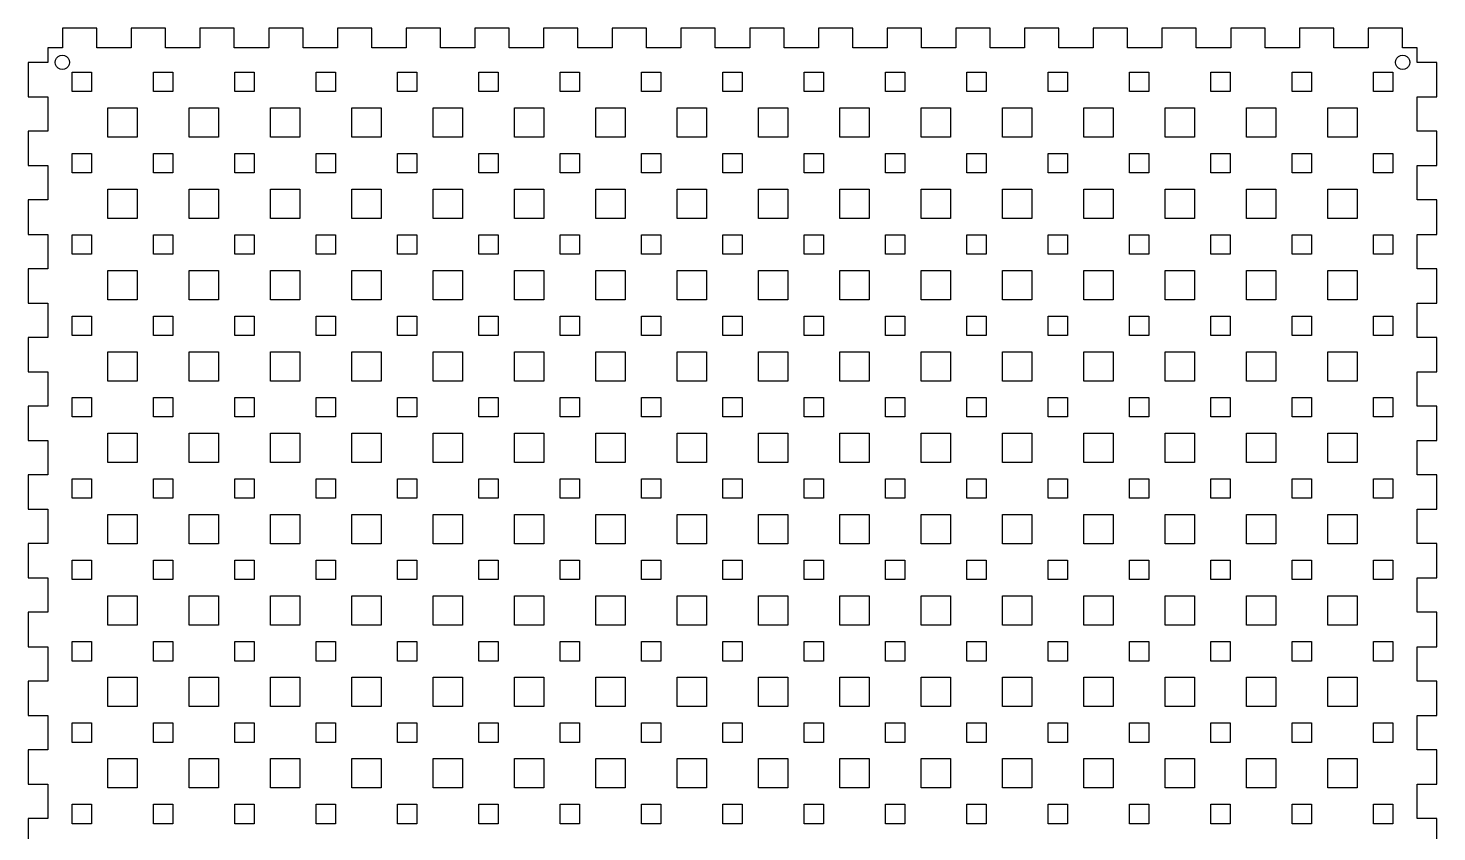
# Model space of a CAD drawing. Header units: metres. Extents: x -299 to 289, y -680 to 587.
# Drawn here: x 0 to 288.7, y 124 to 288.7 of the extents above; entities that cross this region are included whole.
import ezdxf

# ---------------------------------------------------------------- set-up
doc = ezdxf.new("R2010")
doc.units = ezdxf.units.M

msp = doc.modelspace()

# ---------------------------------------------------------------- linework, layer by layer
for p, q in [((14.0813, 288.667), (7.0407, 288.667)), ((7.0407, 288.667), (7.0407, 284.667)), ((14.0813, 284.667), (14.0813, 288.667)), ((28.1626, 288.667), (21.1219, 288.667)), ((21.1219, 288.667), (21.1219, 284.667)), ((28.1626, 284.667), (28.1626, 288.667)), ((42.2439, 288.667), (35.2032, 288.667)), ((35.2032, 288.667), (35.2032, 284.667)), ((42.2439, 284.667), (42.2439, 288.667)), ((56.3252, 288.667), (49.2845, 288.667)), ((49.2845, 288.667), (49.2845, 284.667)), ((56.3252, 284.667), (56.3252, 288.667)), ((70.4065, 288.667), (63.3658, 288.667)), ((63.3658, 288.667), (63.3658, 284.667)), ((70.4065, 284.667), (70.4065, 288.667)), ((84.4878, 288.667), (77.4471, 288.667)), ((77.4471, 288.667), (77.4471, 284.667)), ((84.4878, 284.667), (84.4878, 288.667)), ((98.5691, 288.667), (91.5284, 288.667)), ((91.5284, 288.667), (91.5284, 284.667)), ((98.5691, 284.667), (98.5691, 288.667)), ((112.65, 288.667), (105.61, 288.667)), ((105.61, 288.667), (105.61, 284.667)), ((112.65, 284.667), (112.65, 288.667)), ((126.732, 288.667), (119.691, 288.667)), ((119.691, 288.667), (119.691, 284.667)), ((126.732, 284.667), (126.732, 288.667)), ((140.813, 288.667), (133.772, 288.667)), ((133.772, 288.667), (133.772, 284.667)), ((140.813, 284.667), (140.813, 288.667)), ((154.894, 288.667), (147.854, 288.667)), ((147.854, 288.667), (147.854, 284.667)), ((154.894, 284.667), (154.894, 288.667)), ((168.976, 288.667), (161.935, 288.667)), ((161.935, 288.667), (161.935, 284.667)), ((168.976, 284.667), (168.976, 288.667)), ((183.057, 288.667), (176.016, 288.667)), ((176.016, 288.667), (176.016, 284.667)), ((183.057, 284.667), (183.057, 288.667)), ((197.138, 288.667), (190.098, 288.667)), ((190.098, 288.667), (190.098, 284.667)), ((197.138, 284.667), (197.138, 288.667)), ((211.219, 288.667), (204.179, 288.667)), ((204.179, 288.667), (204.179, 284.667)), ((211.219, 284.667), (211.219, 288.667)), ((225.301, 288.667), (218.26, 288.667)), ((218.26, 288.667), (218.26, 284.667)), ((225.301, 284.667), (225.301, 288.667)), ((239.382, 288.667), (232.341, 288.667)), ((232.341, 288.667), (232.341, 284.667)), ((239.382, 284.667), (239.382, 288.667)), ((253.463, 288.667), (246.423, 288.667)), ((246.423, 288.667), (246.423, 284.667)), ((253.463, 284.667), (253.463, 288.667)), ((267.545, 288.667), (260.504, 288.667)), ((260.504, 288.667), (260.504, 284.667)), ((267.545, 284.667), (267.545, 288.667)), ((281.626, 288.667), (274.585, 288.667)), ((274.585, 288.667), (274.585, 284.667)), ((281.626, 284.667), (281.626, 288.667)), ((7.0407, 284.667), (4, 284.667)), ((4, 284.667), (4, 281.626)), ((6.1183, 282.88), (6.5365, 283.093)), ((6.5365, 283.093), (7, 283.167)), ((7, 283.167), (7.4635, 283.093)), ((7.4635, 283.093), (7.8817, 282.88)), ((21.1219, 284.667), (14.0813, 284.667)), ((35.2032, 284.667), (28.1626, 284.667)), ((49.2845, 284.667), (42.2439, 284.667)), ((63.3658, 284.667), (56.3252, 284.667)), ((77.4471, 284.667), (70.4065, 284.667)), ((91.5284, 284.667), (84.4878, 284.667)), ((105.61, 284.667), (98.5691, 284.667)), ((119.691, 284.667), (112.65, 284.667)), ((133.772, 284.667), (126.732, 284.667)), ((147.854, 284.667), (140.813, 284.667)), ((161.935, 284.667), (154.894, 284.667)), ((176.016, 284.667), (168.976, 284.667)), ((190.098, 284.667), (183.057, 284.667)), ((204.179, 284.667), (197.138, 284.667)), ((218.26, 284.667), (211.219, 284.667)), ((232.341, 284.667), (225.301, 284.667)), ((246.423, 284.667), (239.382, 284.667)), ((260.504, 284.667), (253.463, 284.667)), ((274.585, 284.667), (267.545, 284.667)), ((280.785, 282.88), (281.203, 283.093)), ((281.203, 283.093), (281.667, 283.167)), ((284.667, 284.667), (281.626, 284.667)), ((281.667, 283.167), (282.13, 283.093)), ((282.13, 283.093), (282.548, 282.88)), ((284.667, 281.626), (284.667, 284.667)), ((4, 281.626), (0, 281.626)), ((0, 281.626), (0, 274.585)), ((5.5, 281.667), (5.5734, 282.13)), ((5.5734, 281.203), (5.5, 281.667)), ((5.5734, 282.13), (5.7865, 282.548)), ((5.7865, 280.785), (5.5734, 281.203)), ((5.7865, 282.548), (6.1183, 282.88)), ((6.1183, 280.453), (5.7865, 280.785)), ((6.5365, 280.24), (6.1183, 280.453)), ((7, 280.167), (6.5365, 280.24)), ((7.4635, 280.24), (7, 280.167)), ((7.8817, 280.453), (7.4635, 280.24)), ((7.8817, 282.88), (8.2135, 282.548)), ((8.2135, 280.785), (7.8817, 280.453)), ((8.2135, 282.548), (8.4266, 282.13)), ((8.4266, 281.203), (8.2135, 280.785)), ((8.4266, 282.13), (8.5, 281.667)), ((8.5, 281.667), (8.4266, 281.203)), ((280.167, 281.667), (280.24, 282.13)), ((280.24, 281.203), (280.167, 281.667)), ((280.24, 282.13), (280.453, 282.548)), ((280.453, 280.785), (280.24, 281.203)), ((280.453, 282.548), (280.785, 282.88)), ((280.785, 280.453), (280.453, 280.785)), ((281.203, 280.24), (280.785, 280.453)), ((281.667, 280.167), (281.203, 280.24)), ((282.13, 280.24), (281.667, 280.167)), ((282.548, 280.453), (282.13, 280.24)), ((282.548, 282.88), (282.88, 282.548)), ((282.88, 280.785), (282.548, 280.453)), ((282.88, 282.548), (283.093, 282.13)), ((283.093, 281.203), (282.88, 280.785)), ((283.093, 282.13), (283.167, 281.667)), ((283.167, 281.667), (283.093, 281.203)), ((288.667, 281.626), (284.667, 281.626)), ((288.667, 274.585), (288.667, 281.626)), ((9, 275.667), (9, 279.667)), ((9, 279.667), (13, 279.667)), ((13, 279.667), (13, 275.667)), ((25.6667, 275.667), (25.6667, 279.667)), ((25.6667, 279.667), (29.6667, 279.667)), ((29.6667, 279.667), (29.6667, 275.667)), ((42.3333, 275.667), (42.3333, 279.667)), ((42.3333, 279.667), (46.3333, 279.667)), ((46.3333, 279.667), (46.3333, 275.667)), ((59, 275.667), (59, 279.667)), ((59, 279.667), (63, 279.667)), ((63, 279.667), (63, 275.667)), ((75.6667, 275.667), (75.6667, 279.667)), ((75.6667, 279.667), (79.6667, 279.667)), ((79.6667, 279.667), (79.6667, 275.667)), ((92.3333, 275.667), (92.3333, 279.667)), ((92.3333, 279.667), (96.3333, 279.667)), ((96.3333, 279.667), (96.3333, 275.667)), ((109, 275.667), (109, 279.667)), ((109, 279.667), (113, 279.667)), ((113, 279.667), (113, 275.667)), ((125.667, 275.667), (125.667, 279.667)), ((125.667, 279.667), (129.667, 279.667)), ((129.667, 279.667), (129.667, 275.667)), ((142.333, 275.667), (142.333, 279.667)), ((142.333, 279.667), (146.333, 279.667)), ((146.333, 279.667), (146.333, 275.667)), ((159, 275.667), (159, 279.667)), ((159, 279.667), (163, 279.667)), ((163, 279.667), (163, 275.667)), ((175.667, 275.667), (175.667, 279.667)), ((175.667, 279.667), (179.667, 279.667)), ((179.667, 279.667), (179.667, 275.667)), ((192.333, 275.667), (192.333, 279.667)), ((192.333, 279.667), (196.333, 279.667)), ((196.333, 279.667), (196.333, 275.667)), ((209, 275.667), (209, 279.667)), ((209, 279.667), (213, 279.667)), ((213, 279.667), (213, 275.667)), ((225.667, 275.667), (225.667, 279.667)), ((225.667, 279.667), (229.667, 279.667)), ((229.667, 279.667), (229.667, 275.667)), ((242.333, 275.667), (242.333, 279.667)), ((242.333, 279.667), (246.333, 279.667)), ((246.333, 279.667), (246.333, 275.667)), ((259, 275.667), (259, 279.667)), ((259, 279.667), (263, 279.667)), ((263, 279.667), (263, 275.667)), ((275.667, 275.667), (275.667, 279.667)), ((275.667, 279.667), (279.667, 279.667)), ((279.667, 279.667), (279.667, 275.667)), ((0, 274.585), (4, 274.585)), ((4, 274.585), (4, 267.545)), ((13, 275.667), (9, 275.667)), ((29.6667, 275.667), (25.6667, 275.667)), ((46.3333, 275.667), (42.3333, 275.667)), ((63, 275.667), (59, 275.667)), ((79.6667, 275.667), (75.6667, 275.667)), ((96.3333, 275.667), (92.3333, 275.667)), ((113, 275.667), (109, 275.667)), ((129.667, 275.667), (125.667, 275.667)), ((146.333, 275.667), (142.333, 275.667)), ((163, 275.667), (159, 275.667)), ((179.667, 275.667), (175.667, 275.667)), ((196.333, 275.667), (192.333, 275.667)), ((213, 275.667), (209, 275.667)), ((229.667, 275.667), (225.667, 275.667)), ((246.333, 275.667), (242.333, 275.667)), ((263, 275.667), (259, 275.667)), ((279.667, 275.667), (275.667, 275.667)), ((284.667, 267.545), (284.667, 274.585)), ((284.667, 274.585), (288.667, 274.585)), ((16.3333, 266.333), (16.3333, 272.333)), ((16.3333, 272.333), (22.3333, 272.333)), ((22.3333, 272.333), (22.3333, 266.333)), ((33, 266.333), (33, 272.333)), ((33, 272.333), (39, 272.333)), ((39, 272.333), (39, 266.333)), ((49.6667, 266.333), (49.6667, 272.333)), ((49.6667, 272.333), (55.6667, 272.333)), ((55.6667, 272.333), (55.6667, 266.333)), ((66.3333, 266.333), (66.3333, 272.333)), ((66.3333, 272.333), (72.3333, 272.333)), ((72.3333, 272.333), (72.3333, 266.333)), ((83, 266.333), (83, 272.333)), ((83, 272.333), (89, 272.333)), ((89, 272.333), (89, 266.333)), ((99.6667, 266.333), (99.6667, 272.333)), ((99.6667, 272.333), (105.667, 272.333)), ((105.667, 272.333), (105.667, 266.333)), ((116.333, 266.333), (116.333, 272.333)), ((116.333, 272.333), (122.333, 272.333)), ((122.333, 272.333), (122.333, 266.333)), ((133, 266.333), (133, 272.333)), ((133, 272.333), (139, 272.333)), ((139, 272.333), (139, 266.333)), ((149.667, 266.333), (149.667, 272.333)), ((149.667, 272.333), (155.667, 272.333)), ((155.667, 272.333), (155.667, 266.333)), ((166.333, 266.333), (166.333, 272.333)), ((166.333, 272.333), (172.333, 272.333)), ((172.333, 272.333), (172.333, 266.333)), ((183, 266.333), (183, 272.333)), ((183, 272.333), (189, 272.333)), ((189, 272.333), (189, 266.333)), ((199.667, 266.333), (199.667, 272.333)), ((199.667, 272.333), (205.667, 272.333)), ((205.667, 272.333), (205.667, 266.333)), ((216.333, 266.333), (216.333, 272.333)), ((216.333, 272.333), (222.333, 272.333)), ((222.333, 272.333), (222.333, 266.333)), ((233, 266.333), (233, 272.333)), ((233, 272.333), (239, 272.333)), ((239, 272.333), (239, 266.333)), ((249.667, 266.333), (249.667, 272.333)), ((249.667, 272.333), (255.667, 272.333)), ((255.667, 272.333), (255.667, 266.333)), ((266.333, 266.333), (266.333, 272.333)), ((266.333, 272.333), (272.333, 272.333)), ((272.333, 272.333), (272.333, 266.333)), ((4, 267.545), (0, 267.545)), ((0, 267.545), (0, 260.504)), ((22.3333, 266.333), (16.3333, 266.333)), ((39, 266.333), (33, 266.333)), ((55.6667, 266.333), (49.6667, 266.333)), ((72.3333, 266.333), (66.3333, 266.333)), ((89, 266.333), (83, 266.333)), ((105.667, 266.333), (99.6667, 266.333)), ((122.333, 266.333), (116.333, 266.333)), ((139, 266.333), (133, 266.333)), ((155.667, 266.333), (149.667, 266.333)), ((172.333, 266.333), (166.333, 266.333)), ((189, 266.333), (183, 266.333)), ((205.667, 266.333), (199.667, 266.333)), ((222.333, 266.333), (216.333, 266.333)), ((239, 266.333), (233, 266.333)), ((255.667, 266.333), (249.667, 266.333)), ((272.333, 266.333), (266.333, 266.333)), ((288.667, 267.545), (284.667, 267.545)), ((288.667, 260.504), (288.667, 267.545)), ((9, 259), (9, 263)), ((9, 263), (13, 263)), ((13, 263), (13, 259)), ((25.6667, 259), (25.6667, 263)), ((25.6667, 263), (29.6667, 263)), ((29.6667, 263), (29.6667, 259)), ((42.3333, 259), (42.3333, 263)), ((42.3333, 263), (46.3333, 263)), ((46.3333, 263), (46.3333, 259)), ((59, 259), (59, 263)), ((59, 263), (63, 263)), ((63, 263), (63, 259)), ((75.6667, 259), (75.6667, 263)), ((75.6667, 263), (79.6667, 263)), ((79.6667, 263), (79.6667, 259)), ((92.3333, 259), (92.3333, 263)), ((92.3333, 263), (96.3333, 263)), ((96.3333, 263), (96.3333, 259)), ((109, 259), (109, 263)), ((109, 263), (113, 263)), ((113, 263), (113, 259)), ((125.667, 259), (125.667, 263)), ((125.667, 263), (129.667, 263)), ((129.667, 263), (129.667, 259)), ((142.333, 259), (142.333, 263)), ((142.333, 263), (146.333, 263)), ((146.333, 263), (146.333, 259)), ((159, 259), (159, 263)), ((159, 263), (163, 263)), ((163, 263), (163, 259)), ((175.667, 259), (175.667, 263)), ((175.667, 263), (179.667, 263)), ((179.667, 263), (179.667, 259)), ((192.333, 259), (192.333, 263)), ((192.333, 263), (196.333, 263)), ((196.333, 263), (196.333, 259)), ((209, 259), (209, 263)), ((209, 263), (213, 263)), ((213, 263), (213, 259)), ((225.667, 259), (225.667, 263)), ((225.667, 263), (229.667, 263)), ((229.667, 263), (229.667, 259)), ((242.333, 259), (242.333, 263)), ((242.333, 263), (246.333, 263)), ((246.333, 263), (246.333, 259)), ((259, 259), (259, 263)), ((259, 263), (263, 263)), ((263, 263), (263, 259)), ((275.667, 259), (275.667, 263)), ((275.667, 263), (279.667, 263)), ((279.667, 263), (279.667, 259)), ((0, 260.504), (4, 260.504)), ((4, 260.504), (4, 253.463)), ((284.667, 253.463), (284.667, 260.504)), ((284.667, 260.504), (288.667, 260.504)), ((13, 259), (9, 259)), ((29.6667, 259), (25.6667, 259)), ((46.3333, 259), (42.3333, 259)), ((63, 259), (59, 259)), ((79.6667, 259), (75.6667, 259)), ((96.3333, 259), (92.3333, 259)), ((113, 259), (109, 259)), ((129.667, 259), (125.667, 259)), ((146.333, 259), (142.333, 259)), ((163, 259), (159, 259)), ((179.667, 259), (175.667, 259)), ((196.333, 259), (192.333, 259)), ((213, 259), (209, 259)), ((229.667, 259), (225.667, 259)), ((246.333, 259), (242.333, 259)), ((263, 259), (259, 259)), ((279.667, 259), (275.667, 259)), ((16.3333, 249.667), (16.3333, 255.667)), ((16.3333, 255.667), (22.3333, 255.667)), ((22.3333, 255.667), (22.3333, 249.667)), ((33, 249.667), (33, 255.667)), ((33, 255.667), (39, 255.667)), ((39, 255.667), (39, 249.667)), ((49.6667, 249.667), (49.6667, 255.667)), ((49.6667, 255.667), (55.6667, 255.667)), ((55.6667, 255.667), (55.6667, 249.667)), ((66.3333, 249.667), (66.3333, 255.667)), ((66.3333, 255.667), (72.3333, 255.667)), ((72.3333, 255.667), (72.3333, 249.667)), ((83, 249.667), (83, 255.667)), ((83, 255.667), (89, 255.667)), ((89, 255.667), (89, 249.667)), ((99.6667, 249.667), (99.6667, 255.667)), ((99.6667, 255.667), (105.667, 255.667)), ((105.667, 255.667), (105.667, 249.667)), ((116.333, 249.667), (116.333, 255.667)), ((116.333, 255.667), (122.333, 255.667)), ((122.333, 255.667), (122.333, 249.667)), ((133, 249.667), (133, 255.667)), ((133, 255.667), (139, 255.667)), ((139, 255.667), (139, 249.667)), ((149.667, 249.667), (149.667, 255.667)), ((149.667, 255.667), (155.667, 255.667)), ((155.667, 255.667), (155.667, 249.667)), ((166.333, 249.667), (166.333, 255.667)), ((166.333, 255.667), (172.333, 255.667)), ((172.333, 255.667), (172.333, 249.667)), ((183, 249.667), (183, 255.667)), ((183, 255.667), (189, 255.667)), ((189, 255.667), (189, 249.667)), ((199.667, 249.667), (199.667, 255.667)), ((199.667, 255.667), (205.667, 255.667)), ((205.667, 255.667), (205.667, 249.667)), ((216.333, 249.667), (216.333, 255.667)), ((216.333, 255.667), (222.333, 255.667)), ((222.333, 255.667), (222.333, 249.667)), ((233, 249.667), (233, 255.667)), ((233, 255.667), (239, 255.667)), ((239, 255.667), (239, 249.667)), ((249.667, 249.667), (249.667, 255.667)), ((249.667, 255.667), (255.667, 255.667)), ((255.667, 255.667), (255.667, 249.667)), ((266.333, 249.667), (266.333, 255.667)), ((266.333, 255.667), (272.333, 255.667)), ((272.333, 255.667), (272.333, 249.667)), ((4, 253.463), (0, 253.463)), ((0, 253.463), (0, 246.423)), ((288.667, 253.463), (284.667, 253.463)), ((288.667, 246.423), (288.667, 253.463)), ((22.3333, 249.667), (16.3333, 249.667)), ((39, 249.667), (33, 249.667)), ((55.6667, 249.667), (49.6667, 249.667)), ((72.3333, 249.667), (66.3333, 249.667)), ((89, 249.667), (83, 249.667)), ((105.667, 249.667), (99.6667, 249.667)), ((122.333, 249.667), (116.333, 249.667)), ((139, 249.667), (133, 249.667)), ((155.667, 249.667), (149.667, 249.667)), ((172.333, 249.667), (166.333, 249.667)), ((189, 249.667), (183, 249.667)), ((205.667, 249.667), (199.667, 249.667)), ((222.333, 249.667), (216.333, 249.667)), ((239, 249.667), (233, 249.667)), ((255.667, 249.667), (249.667, 249.667)), ((272.333, 249.667), (266.333, 249.667)), ((0, 246.423), (4, 246.423)), ((4, 246.423), (4, 239.382)), ((9, 242.333), (9, 246.333)), ((9, 246.333), (13, 246.333)), ((13, 246.333), (13, 242.333)), ((25.6667, 242.333), (25.6667, 246.333)), ((25.6667, 246.333), (29.6667, 246.333)), ((29.6667, 246.333), (29.6667, 242.333)), ((42.3333, 242.333), (42.3333, 246.333)), ((42.3333, 246.333), (46.3333, 246.333)), ((46.3333, 246.333), (46.3333, 242.333)), ((59, 242.333), (59, 246.333)), ((59, 246.333), (63, 246.333)), ((63, 246.333), (63, 242.333)), ((75.6667, 242.333), (75.6667, 246.333)), ((75.6667, 246.333), (79.6667, 246.333)), ((79.6667, 246.333), (79.6667, 242.333)), ((92.3333, 242.333), (92.3333, 246.333)), ((92.3333, 246.333), (96.3333, 246.333)), ((96.3333, 246.333), (96.3333, 242.333)), ((109, 242.333), (109, 246.333)), ((109, 246.333), (113, 246.333)), ((113, 246.333), (113, 242.333)), ((125.667, 242.333), (125.667, 246.333)), ((125.667, 246.333), (129.667, 246.333)), ((129.667, 246.333), (129.667, 242.333)), ((142.333, 242.333), (142.333, 246.333)), ((142.333, 246.333), (146.333, 246.333)), ((146.333, 246.333), (146.333, 242.333)), ((159, 242.333), (159, 246.333)), ((159, 246.333), (163, 246.333)), ((163, 246.333), (163, 242.333)), ((175.667, 242.333), (175.667, 246.333)), ((175.667, 246.333), (179.667, 246.333)), ((179.667, 246.333), (179.667, 242.333)), ((192.333, 242.333), (192.333, 246.333)), ((192.333, 246.333), (196.333, 246.333)), ((196.333, 246.333), (196.333, 242.333)), ((209, 242.333), (209, 246.333)), ((209, 246.333), (213, 246.333)), ((213, 246.333), (213, 242.333)), ((225.667, 242.333), (225.667, 246.333)), ((225.667, 246.333), (229.667, 246.333)), ((229.667, 246.333), (229.667, 242.333)), ((242.333, 242.333), (242.333, 246.333)), ((242.333, 246.333), (246.333, 246.333)), ((246.333, 246.333), (246.333, 242.333)), ((259, 242.333), (259, 246.333)), ((259, 246.333), (263, 246.333)), ((263, 246.333), (263, 242.333)), ((275.667, 242.333), (275.667, 246.333)), ((275.667, 246.333), (279.667, 246.333)), ((279.667, 246.333), (279.667, 242.333)), ((284.667, 239.382), (284.667, 246.423)), ((284.667, 246.423), (288.667, 246.423)), ((13, 242.333), (9, 242.333)), ((29.6667, 242.333), (25.6667, 242.333)), ((46.3333, 242.333), (42.3333, 242.333)), ((63, 242.333), (59, 242.333)), ((79.6667, 242.333), (75.6667, 242.333)), ((96.3333, 242.333), (92.3333, 242.333)), ((113, 242.333), (109, 242.333)), ((129.667, 242.333), (125.667, 242.333)), ((146.333, 242.333), (142.333, 242.333)), ((163, 242.333), (159, 242.333)), ((179.667, 242.333), (175.667, 242.333)), ((196.333, 242.333), (192.333, 242.333)), ((213, 242.333), (209, 242.333)), ((229.667, 242.333), (225.667, 242.333)), ((246.333, 242.333), (242.333, 242.333)), ((263, 242.333), (259, 242.333)), ((279.667, 242.333), (275.667, 242.333)), ((4, 239.382), (0, 239.382)), ((0, 239.382), (0, 232.341)), ((16.3333, 233), (16.3333, 239)), ((16.3333, 239), (22.3333, 239)), ((22.3333, 239), (22.3333, 233)), ((33, 233), (33, 239)), ((33, 239), (39, 239)), ((39, 239), (39, 233)), ((49.6667, 233), (49.6667, 239)), ((49.6667, 239), (55.6667, 239)), ((55.6667, 239), (55.6667, 233)), ((66.3333, 233), (66.3333, 239)), ((66.3333, 239), (72.3333, 239)), ((72.3333, 239), (72.3333, 233)), ((83, 233), (83, 239)), ((83, 239), (89, 239)), ((89, 239), (89, 233)), ((99.6667, 233), (99.6667, 239)), ((99.6667, 239), (105.667, 239)), ((105.667, 239), (105.667, 233)), ((116.333, 233), (116.333, 239)), ((116.333, 239), (122.333, 239)), ((122.333, 239), (122.333, 233)), ((133, 233), (133, 239)), ((133, 239), (139, 239)), ((139, 239), (139, 233)), ((149.667, 233), (149.667, 239)), ((149.667, 239), (155.667, 239)), ((155.667, 239), (155.667, 233)), ((166.333, 233), (166.333, 239)), ((166.333, 239), (172.333, 239)), ((172.333, 239), (172.333, 233)), ((183, 233), (183, 239)), ((183, 239), (189, 239)), ((189, 239), (189, 233)), ((199.667, 233), (199.667, 239)), ((199.667, 239), (205.667, 239)), ((205.667, 239), (205.667, 233)), ((216.333, 233), (216.333, 239)), ((216.333, 239), (222.333, 239)), ((222.333, 239), (222.333, 233)), ((233, 233), (233, 239)), ((233, 239), (239, 239)), ((239, 239), (239, 233)), ((249.667, 233), (249.667, 239)), ((249.667, 239), (255.667, 239)), ((255.667, 239), (255.667, 233)), ((266.333, 233), (266.333, 239)), ((266.333, 239), (272.333, 239)), ((272.333, 239), (272.333, 233)), ((288.667, 239.382), (284.667, 239.382)), ((288.667, 232.341), (288.667, 239.382)), ((0, 232.341), (4, 232.341)), ((4, 232.341), (4, 225.301)), ((22.3333, 233), (16.3333, 233)), ((39, 233), (33, 233)), ((55.6667, 233), (49.6667, 233)), ((72.3333, 233), (66.3333, 233)), ((89, 233), (83, 233)), ((105.667, 233), (99.6667, 233)), ((122.333, 233), (116.333, 233)), ((139, 233), (133, 233)), ((155.667, 233), (149.667, 233)), ((172.333, 233), (166.333, 233)), ((189, 233), (183, 233)), ((205.667, 233), (199.667, 233)), ((222.333, 233), (216.333, 233)), ((239, 233), (233, 233)), ((255.667, 233), (249.667, 233)), ((272.333, 233), (266.333, 233)), ((284.667, 225.301), (284.667, 232.341)), ((284.667, 232.341), (288.667, 232.341)), ((9, 225.667), (9, 229.667)), ((9, 229.667), (13, 229.667)), ((13, 229.667), (13, 225.667)), ((25.6667, 225.667), (25.6667, 229.667)), ((25.6667, 229.667), (29.6667, 229.667)), ((29.6667, 229.667), (29.6667, 225.667)), ((42.3333, 225.667), (42.3333, 229.667)), ((42.3333, 229.667), (46.3333, 229.667)), ((46.3333, 229.667), (46.3333, 225.667)), ((59, 225.667), (59, 229.667)), ((59, 229.667), (63, 229.667)), ((63, 229.667), (63, 225.667)), ((75.6667, 225.667), (75.6667, 229.667)), ((75.6667, 229.667), (79.6667, 229.667)), ((79.6667, 229.667), (79.6667, 225.667)), ((92.3333, 225.667), (92.3333, 229.667)), ((92.3333, 229.667), (96.3333, 229.667)), ((96.3333, 229.667), (96.3333, 225.667)), ((109, 225.667), (109, 229.667)), ((109, 229.667), (113, 229.667)), ((113, 229.667), (113, 225.667)), ((125.667, 225.667), (125.667, 229.667)), ((125.667, 229.667), (129.667, 229.667)), ((129.667, 229.667), (129.667, 225.667)), ((142.333, 225.667), (142.333, 229.667)), ((142.333, 229.667), (146.333, 229.667)), ((146.333, 229.667), (146.333, 225.667)), ((159, 225.667), (159, 229.667)), ((159, 229.667), (163, 229.667)), ((163, 229.667), (163, 225.667)), ((175.667, 225.667), (175.667, 229.667)), ((175.667, 229.667), (179.667, 229.667)), ((179.667, 229.667), (179.667, 225.667)), ((192.333, 225.667), (192.333, 229.667)), ((192.333, 229.667), (196.333, 229.667)), ((196.333, 229.667), (196.333, 225.667)), ((209, 225.667), (209, 229.667)), ((209, 229.667), (213, 229.667)), ((213, 229.667), (213, 225.667)), ((225.667, 225.667), (225.667, 229.667)), ((225.667, 229.667), (229.667, 229.667)), ((229.667, 229.667), (229.667, 225.667)), ((242.333, 225.667), (242.333, 229.667)), ((242.333, 229.667), (246.333, 229.667)), ((246.333, 229.667), (246.333, 225.667)), ((259, 225.667), (259, 229.667)), ((259, 229.667), (263, 229.667)), ((263, 229.667), (263, 225.667)), ((275.667, 225.667), (275.667, 229.667)), ((275.667, 229.667), (279.667, 229.667)), ((279.667, 229.667), (279.667, 225.667)), ((4, 225.301), (0, 225.301)), ((0, 225.301), (0, 218.26)), ((13, 225.667), (9, 225.667)), ((29.6667, 225.667), (25.6667, 225.667)), ((46.3333, 225.667), (42.3333, 225.667)), ((63, 225.667), (59, 225.667)), ((79.6667, 225.667), (75.6667, 225.667)), ((96.3333, 225.667), (92.3333, 225.667)), ((113, 225.667), (109, 225.667)), ((129.667, 225.667), (125.667, 225.667)), ((146.333, 225.667), (142.333, 225.667)), ((163, 225.667), (159, 225.667)), ((179.667, 225.667), (175.667, 225.667)), ((196.333, 225.667), (192.333, 225.667)), ((213, 225.667), (209, 225.667)), ((229.667, 225.667), (225.667, 225.667)), ((246.333, 225.667), (242.333, 225.667)), ((263, 225.667), (259, 225.667)), ((279.667, 225.667), (275.667, 225.667)), ((288.667, 225.301), (284.667, 225.301)), ((288.667, 218.26), (288.667, 225.301)), ((16.3333, 216.333), (16.3333, 222.333)), ((16.3333, 222.333), (22.3333, 222.333)), ((22.3333, 222.333), (22.3333, 216.333)), ((33, 216.333), (33, 222.333)), ((33, 222.333), (39, 222.333)), ((39, 222.333), (39, 216.333)), ((49.6667, 216.333), (49.6667, 222.333)), ((49.6667, 222.333), (55.6667, 222.333)), ((55.6667, 222.333), (55.6667, 216.333)), ((66.3333, 216.333), (66.3333, 222.333)), ((66.3333, 222.333), (72.3333, 222.333)), ((72.3333, 222.333), (72.3333, 216.333)), ((83, 216.333), (83, 222.333)), ((83, 222.333), (89, 222.333)), ((89, 222.333), (89, 216.333)), ((99.6667, 216.333), (99.6667, 222.333)), ((99.6667, 222.333), (105.667, 222.333)), ((105.667, 222.333), (105.667, 216.333)), ((116.333, 216.333), (116.333, 222.333)), ((116.333, 222.333), (122.333, 222.333)), ((122.333, 222.333), (122.333, 216.333)), ((133, 216.333), (133, 222.333)), ((133, 222.333), (139, 222.333)), ((139, 222.333), (139, 216.333)), ((149.667, 216.333), (149.667, 222.333)), ((149.667, 222.333), (155.667, 222.333)), ((155.667, 222.333), (155.667, 216.333)), ((166.333, 216.333), (166.333, 222.333)), ((166.333, 222.333), (172.333, 222.333)), ((172.333, 222.333), (172.333, 216.333)), ((183, 216.333), (183, 222.333)), ((183, 222.333), (189, 222.333)), ((189, 222.333), (189, 216.333)), ((199.667, 216.333), (199.667, 222.333)), ((199.667, 222.333), (205.667, 222.333)), ((205.667, 222.333), (205.667, 216.333)), ((216.333, 216.333), (216.333, 222.333)), ((216.333, 222.333), (222.333, 222.333)), ((222.333, 222.333), (222.333, 216.333)), ((233, 216.333), (233, 222.333)), ((233, 222.333), (239, 222.333)), ((239, 222.333), (239, 216.333)), ((249.667, 216.333), (249.667, 222.333)), ((249.667, 222.333), (255.667, 222.333)), ((255.667, 222.333), (255.667, 216.333)), ((266.333, 216.333), (266.333, 222.333)), ((266.333, 222.333), (272.333, 222.333)), ((272.333, 222.333), (272.333, 216.333)), ((0, 218.26), (4, 218.26)), ((4, 218.26), (4, 211.219)), ((284.667, 211.219), (284.667, 218.26)), ((284.667, 218.26), (288.667, 218.26)), ((22.3333, 216.333), (16.3333, 216.333)), ((39, 216.333), (33, 216.333)), ((55.6667, 216.333), (49.6667, 216.333)), ((72.3333, 216.333), (66.3333, 216.333)), ((89, 216.333), (83, 216.333)), ((105.667, 216.333), (99.6667, 216.333)), ((122.333, 216.333), (116.333, 216.333)), ((139, 216.333), (133, 216.333)), ((155.667, 216.333), (149.667, 216.333)), ((172.333, 216.333), (166.333, 216.333)), ((189, 216.333), (183, 216.333)), ((205.667, 216.333), (199.667, 216.333)), ((222.333, 216.333), (216.333, 216.333)), ((239, 216.333), (233, 216.333)), ((255.667, 216.333), (249.667, 216.333)), ((272.333, 216.333), (266.333, 216.333)), ((4, 211.219), (0, 211.219)), ((0, 211.219), (0, 204.179)), ((9, 209), (9, 213)), ((9, 213), (13, 213)), ((13, 213), (13, 209)), ((25.6667, 209), (25.6667, 213)), ((25.6667, 213), (29.6667, 213)), ((29.6667, 213), (29.6667, 209)), ((42.3333, 209), (42.3333, 213)), ((42.3333, 213), (46.3333, 213)), ((46.3333, 213), (46.3333, 209)), ((59, 209), (59, 213)), ((59, 213), (63, 213)), ((63, 213), (63, 209)), ((75.6667, 209), (75.6667, 213)), ((75.6667, 213), (79.6667, 213)), ((79.6667, 213), (79.6667, 209)), ((92.3333, 209), (92.3333, 213)), ((92.3333, 213), (96.3333, 213)), ((96.3333, 213), (96.3333, 209)), ((109, 209), (109, 213)), ((109, 213), (113, 213)), ((113, 213), (113, 209)), ((125.667, 209), (125.667, 213)), ((125.667, 213), (129.667, 213)), ((129.667, 213), (129.667, 209)), ((142.333, 209), (142.333, 213)), ((142.333, 213), (146.333, 213)), ((146.333, 213), (146.333, 209)), ((159, 209), (159, 213)), ((159, 213), (163, 213)), ((163, 213), (163, 209)), ((175.667, 209), (175.667, 213)), ((175.667, 213), (179.667, 213)), ((179.667, 213), (179.667, 209)), ((192.333, 209), (192.333, 213)), ((192.333, 213), (196.333, 213)), ((196.333, 213), (196.333, 209)), ((209, 209), (209, 213)), ((209, 213), (213, 213)), ((213, 213), (213, 209)), ((225.667, 209), (225.667, 213)), ((225.667, 213), (229.667, 213)), ((229.667, 213), (229.667, 209)), ((242.333, 209), (242.333, 213)), ((242.333, 213), (246.333, 213)), ((246.333, 213), (246.333, 209)), ((259, 209), (259, 213)), ((259, 213), (263, 213)), ((263, 213), (263, 209)), ((275.667, 209), (275.667, 213)), ((275.667, 213), (279.667, 213)), ((279.667, 213), (279.667, 209)), ((288.667, 211.219), (284.667, 211.219)), ((288.667, 204.179), (288.667, 211.219)), ((13, 209), (9, 209)), ((29.6667, 209), (25.6667, 209)), ((46.3333, 209), (42.3333, 209)), ((63, 209), (59, 209)), ((79.6667, 209), (75.6667, 209)), ((96.3333, 209), (92.3333, 209)), ((113, 209), (109, 209)), ((129.667, 209), (125.667, 209)), ((146.333, 209), (142.333, 209)), ((163, 209), (159, 209)), ((179.667, 209), (175.667, 209)), ((196.333, 209), (192.333, 209)), ((213, 209), (209, 209)), ((229.667, 209), (225.667, 209)), ((246.333, 209), (242.333, 209)), ((263, 209), (259, 209)), ((279.667, 209), (275.667, 209)), ((16.3333, 199.667), (16.3333, 205.667)), ((16.3333, 205.667), (22.3333, 205.667)), ((22.3333, 205.667), (22.3333, 199.667)), ((33, 199.667), (33, 205.667)), ((33, 205.667), (39, 205.667)), ((39, 205.667), (39, 199.667)), ((49.6667, 199.667), (49.6667, 205.667)), ((49.6667, 205.667), (55.6667, 205.667)), ((55.6667, 205.667), (55.6667, 199.667)), ((66.3333, 199.667), (66.3333, 205.667)), ((66.3333, 205.667), (72.3333, 205.667)), ((72.3333, 205.667), (72.3333, 199.667)), ((83, 199.667), (83, 205.667)), ((83, 205.667), (89, 205.667)), ((89, 205.667), (89, 199.667)), ((99.6667, 199.667), (99.6667, 205.667)), ((99.6667, 205.667), (105.667, 205.667)), ((105.667, 205.667), (105.667, 199.667)), ((116.333, 199.667), (116.333, 205.667)), ((116.333, 205.667), (122.333, 205.667)), ((122.333, 205.667), (122.333, 199.667)), ((133, 199.667), (133, 205.667)), ((133, 205.667), (139, 205.667)), ((139, 205.667), (139, 199.667)), ((149.667, 199.667), (149.667, 205.667)), ((149.667, 205.667), (155.667, 205.667)), ((155.667, 205.667), (155.667, 199.667)), ((166.333, 199.667), (166.333, 205.667)), ((166.333, 205.667), (172.333, 205.667)), ((172.333, 205.667), (172.333, 199.667)), ((183, 199.667), (183, 205.667)), ((183, 205.667), (189, 205.667)), ((189, 205.667), (189, 199.667)), ((199.667, 199.667), (199.667, 205.667)), ((199.667, 205.667), (205.667, 205.667)), ((205.667, 205.667), (205.667, 199.667)), ((216.333, 199.667), (216.333, 205.667)), ((216.333, 205.667), (222.333, 205.667)), ((222.333, 205.667), (222.333, 199.667)), ((233, 199.667), (233, 205.667)), ((233, 205.667), (239, 205.667)), ((239, 205.667), (239, 199.667)), ((249.667, 199.667), (249.667, 205.667)), ((249.667, 205.667), (255.667, 205.667)), ((255.667, 205.667), (255.667, 199.667)), ((266.333, 199.667), (266.333, 205.667)), ((266.333, 205.667), (272.333, 205.667)), ((272.333, 205.667), (272.333, 199.667)), ((0, 204.179), (4, 204.179)), ((4, 204.179), (4, 197.138)), ((284.667, 197.138), (284.667, 204.179)), ((284.667, 204.179), (288.667, 204.179)), ((22.3333, 199.667), (16.3333, 199.667)), ((39, 199.667), (33, 199.667)), ((55.6667, 199.667), (49.6667, 199.667)), ((72.3333, 199.667), (66.3333, 199.667)), ((89, 199.667), (83, 199.667)), ((105.667, 199.667), (99.6667, 199.667)), ((122.333, 199.667), (116.333, 199.667)), ((139, 199.667), (133, 199.667)), ((155.667, 199.667), (149.667, 199.667)), ((172.333, 199.667), (166.333, 199.667)), ((189, 199.667), (183, 199.667)), ((205.667, 199.667), (199.667, 199.667)), ((222.333, 199.667), (216.333, 199.667)), ((239, 199.667), (233, 199.667)), ((255.667, 199.667), (249.667, 199.667)), ((272.333, 199.667), (266.333, 199.667)), ((4, 197.138), (0, 197.138)), ((0, 197.138), (0, 190.098)), ((9, 192.333), (9, 196.333)), ((9, 196.333), (13, 196.333)), ((13, 196.333), (13, 192.333)), ((25.6667, 192.333), (25.6667, 196.333)), ((25.6667, 196.333), (29.6667, 196.333)), ((29.6667, 196.333), (29.6667, 192.333)), ((42.3333, 192.333), (42.3333, 196.333)), ((42.3333, 196.333), (46.3333, 196.333)), ((46.3333, 196.333), (46.3333, 192.333)), ((59, 192.333), (59, 196.333)), ((59, 196.333), (63, 196.333)), ((63, 196.333), (63, 192.333)), ((75.6667, 192.333), (75.6667, 196.333)), ((75.6667, 196.333), (79.6667, 196.333)), ((79.6667, 196.333), (79.6667, 192.333)), ((92.3333, 192.333), (92.3333, 196.333)), ((92.3333, 196.333), (96.3333, 196.333)), ((96.3333, 196.333), (96.3333, 192.333)), ((109, 192.333), (109, 196.333)), ((109, 196.333), (113, 196.333)), ((113, 196.333), (113, 192.333)), ((125.667, 192.333), (125.667, 196.333)), ((125.667, 196.333), (129.667, 196.333)), ((129.667, 196.333), (129.667, 192.333)), ((142.333, 192.333), (142.333, 196.333)), ((142.333, 196.333), (146.333, 196.333)), ((146.333, 196.333), (146.333, 192.333)), ((159, 192.333), (159, 196.333)), ((159, 196.333), (163, 196.333)), ((163, 196.333), (163, 192.333)), ((175.667, 192.333), (175.667, 196.333)), ((175.667, 196.333), (179.667, 196.333)), ((179.667, 196.333), (179.667, 192.333)), ((192.333, 192.333), (192.333, 196.333)), ((192.333, 196.333), (196.333, 196.333)), ((196.333, 196.333), (196.333, 192.333)), ((209, 192.333), (209, 196.333)), ((209, 196.333), (213, 196.333)), ((213, 196.333), (213, 192.333)), ((225.667, 192.333), (225.667, 196.333)), ((225.667, 196.333), (229.667, 196.333)), ((229.667, 196.333), (229.667, 192.333)), ((242.333, 192.333), (242.333, 196.333)), ((242.333, 196.333), (246.333, 196.333)), ((246.333, 196.333), (246.333, 192.333)), ((259, 192.333), (259, 196.333)), ((259, 196.333), (263, 196.333)), ((263, 196.333), (263, 192.333)), ((275.667, 192.333), (275.667, 196.333)), ((275.667, 196.333), (279.667, 196.333)), ((279.667, 196.333), (279.667, 192.333)), ((288.667, 197.138), (284.667, 197.138)), ((288.667, 190.098), (288.667, 197.138)), ((13, 192.333), (9, 192.333)), ((29.6667, 192.333), (25.6667, 192.333)), ((46.3333, 192.333), (42.3333, 192.333)), ((63, 192.333), (59, 192.333)), ((79.6667, 192.333), (75.6667, 192.333)), ((96.3333, 192.333), (92.3333, 192.333)), ((113, 192.333), (109, 192.333)), ((129.667, 192.333), (125.667, 192.333)), ((146.333, 192.333), (142.333, 192.333)), ((163, 192.333), (159, 192.333)), ((179.667, 192.333), (175.667, 192.333)), ((196.333, 192.333), (192.333, 192.333)), ((213, 192.333), (209, 192.333)), ((229.667, 192.333), (225.667, 192.333)), ((246.333, 192.333), (242.333, 192.333)), ((263, 192.333), (259, 192.333)), ((279.667, 192.333), (275.667, 192.333)), ((0, 190.098), (4, 190.098)), ((4, 190.098), (4, 183.057)), ((16.3333, 183), (16.3333, 189)), ((16.3333, 189), (22.3333, 189)), ((22.3333, 189), (22.3333, 183)), ((33, 183), (33, 189)), ((33, 189), (39, 189)), ((39, 189), (39, 183)), ((49.6667, 183), (49.6667, 189)), ((49.6667, 189), (55.6667, 189)), ((55.6667, 189), (55.6667, 183)), ((66.3333, 183), (66.3333, 189)), ((66.3333, 189), (72.3333, 189)), ((72.3333, 189), (72.3333, 183)), ((83, 183), (83, 189)), ((83, 189), (89, 189)), ((89, 189), (89, 183)), ((99.6667, 183), (99.6667, 189)), ((99.6667, 189), (105.667, 189)), ((105.667, 189), (105.667, 183)), ((116.333, 183), (116.333, 189)), ((116.333, 189), (122.333, 189)), ((122.333, 189), (122.333, 183)), ((133, 183), (133, 189)), ((133, 189), (139, 189)), ((139, 189), (139, 183)), ((149.667, 183), (149.667, 189)), ((149.667, 189), (155.667, 189)), ((155.667, 189), (155.667, 183)), ((166.333, 183), (166.333, 189)), ((166.333, 189), (172.333, 189)), ((172.333, 189), (172.333, 183)), ((183, 183), (183, 189)), ((183, 189), (189, 189)), ((189, 189), (189, 183)), ((199.667, 183), (199.667, 189)), ((199.667, 189), (205.667, 189)), ((205.667, 189), (205.667, 183)), ((216.333, 183), (216.333, 189)), ((216.333, 189), (222.333, 189)), ((222.333, 189), (222.333, 183)), ((233, 183), (233, 189)), ((233, 189), (239, 189)), ((239, 189), (239, 183)), ((249.667, 183), (249.667, 189)), ((249.667, 189), (255.667, 189)), ((255.667, 189), (255.667, 183)), ((266.333, 183), (266.333, 189)), ((266.333, 189), (272.333, 189)), ((272.333, 189), (272.333, 183)), ((284.667, 183.057), (284.667, 190.098)), ((284.667, 190.098), (288.667, 190.098)), ((4, 183.057), (0, 183.057)), ((0, 183.057), (0, 176.016)), ((22.3333, 183), (16.3333, 183)), ((39, 183), (33, 183)), ((55.6667, 183), (49.6667, 183)), ((72.3333, 183), (66.3333, 183)), ((89, 183), (83, 183)), ((105.667, 183), (99.6667, 183)), ((122.333, 183), (116.333, 183)), ((139, 183), (133, 183)), ((155.667, 183), (149.667, 183)), ((172.333, 183), (166.333, 183)), ((189, 183), (183, 183)), ((205.667, 183), (199.667, 183)), ((222.333, 183), (216.333, 183)), ((239, 183), (233, 183)), ((255.667, 183), (249.667, 183)), ((272.333, 183), (266.333, 183)), ((288.667, 183.057), (284.667, 183.057)), ((288.667, 176.016), (288.667, 183.057)), ((9, 175.667), (9, 179.667)), ((9, 179.667), (13, 179.667)), ((13, 179.667), (13, 175.667)), ((25.6667, 175.667), (25.6667, 179.667)), ((25.6667, 179.667), (29.6667, 179.667)), ((29.6667, 179.667), (29.6667, 175.667)), ((42.3333, 175.667), (42.3333, 179.667)), ((42.3333, 179.667), (46.3333, 179.667)), ((46.3333, 179.667), (46.3333, 175.667)), ((59, 175.667), (59, 179.667)), ((59, 179.667), (63, 179.667)), ((63, 179.667), (63, 175.667)), ((75.6667, 175.667), (75.6667, 179.667)), ((75.6667, 179.667), (79.6667, 179.667)), ((79.6667, 179.667), (79.6667, 175.667)), ((92.3333, 175.667), (92.3333, 179.667)), ((92.3333, 179.667), (96.3333, 179.667)), ((96.3333, 179.667), (96.3333, 175.667)), ((109, 175.667), (109, 179.667)), ((109, 179.667), (113, 179.667)), ((113, 179.667), (113, 175.667)), ((125.667, 175.667), (125.667, 179.667)), ((125.667, 179.667), (129.667, 179.667)), ((129.667, 179.667), (129.667, 175.667)), ((142.333, 175.667), (142.333, 179.667)), ((142.333, 179.667), (146.333, 179.667)), ((146.333, 179.667), (146.333, 175.667)), ((159, 175.667), (159, 179.667)), ((159, 179.667), (163, 179.667)), ((163, 179.667), (163, 175.667)), ((175.667, 175.667), (175.667, 179.667)), ((175.667, 179.667), (179.667, 179.667)), ((179.667, 179.667), (179.667, 175.667)), ((192.333, 175.667), (192.333, 179.667)), ((192.333, 179.667), (196.333, 179.667)), ((196.333, 179.667), (196.333, 175.667)), ((209, 175.667), (209, 179.667)), ((209, 179.667), (213, 179.667)), ((213, 179.667), (213, 175.667)), ((225.667, 175.667), (225.667, 179.667)), ((225.667, 179.667), (229.667, 179.667)), ((229.667, 179.667), (229.667, 175.667)), ((242.333, 175.667), (242.333, 179.667)), ((242.333, 179.667), (246.333, 179.667)), ((246.333, 179.667), (246.333, 175.667)), ((259, 175.667), (259, 179.667)), ((259, 179.667), (263, 179.667)), ((263, 179.667), (263, 175.667)), ((275.667, 175.667), (275.667, 179.667)), ((275.667, 179.667), (279.667, 179.667)), ((279.667, 179.667), (279.667, 175.667)), ((0, 176.016), (4, 176.016)), ((4, 176.016), (4, 168.976)), ((13, 175.667), (9, 175.667)), ((29.6667, 175.667), (25.6667, 175.667)), ((46.3333, 175.667), (42.3333, 175.667)), ((63, 175.667), (59, 175.667)), ((79.6667, 175.667), (75.6667, 175.667)), ((96.3333, 175.667), (92.3333, 175.667)), ((113, 175.667), (109, 175.667)), ((129.667, 175.667), (125.667, 175.667)), ((146.333, 175.667), (142.333, 175.667)), ((163, 175.667), (159, 175.667)), ((179.667, 175.667), (175.667, 175.667)), ((196.333, 175.667), (192.333, 175.667)), ((213, 175.667), (209, 175.667)), ((229.667, 175.667), (225.667, 175.667)), ((246.333, 175.667), (242.333, 175.667)), ((263, 175.667), (259, 175.667)), ((279.667, 175.667), (275.667, 175.667)), ((284.667, 168.976), (284.667, 176.016)), ((284.667, 176.016), (288.667, 176.016)), ((16.3333, 166.333), (16.3333, 172.333)), ((16.3333, 172.333), (22.3333, 172.333)), ((22.3333, 172.333), (22.3333, 166.333)), ((33, 166.333), (33, 172.333)), ((33, 172.333), (39, 172.333)), ((39, 172.333), (39, 166.333)), ((49.6667, 166.333), (49.6667, 172.333)), ((49.6667, 172.333), (55.6667, 172.333)), ((55.6667, 172.333), (55.6667, 166.333)), ((66.3333, 166.333), (66.3333, 172.333)), ((66.3333, 172.333), (72.3333, 172.333)), ((72.3333, 172.333), (72.3333, 166.333)), ((83, 166.333), (83, 172.333)), ((83, 172.333), (89, 172.333)), ((89, 172.333), (89, 166.333)), ((99.6667, 166.333), (99.6667, 172.333)), ((99.6667, 172.333), (105.667, 172.333)), ((105.667, 172.333), (105.667, 166.333)), ((116.333, 166.333), (116.333, 172.333)), ((116.333, 172.333), (122.333, 172.333)), ((122.333, 172.333), (122.333, 166.333)), ((133, 166.333), (133, 172.333)), ((133, 172.333), (139, 172.333)), ((139, 172.333), (139, 166.333)), ((149.667, 166.333), (149.667, 172.333)), ((149.667, 172.333), (155.667, 172.333)), ((155.667, 172.333), (155.667, 166.333)), ((166.333, 166.333), (166.333, 172.333)), ((166.333, 172.333), (172.333, 172.333)), ((172.333, 172.333), (172.333, 166.333)), ((183, 166.333), (183, 172.333)), ((183, 172.333), (189, 172.333)), ((189, 172.333), (189, 166.333)), ((199.667, 166.333), (199.667, 172.333)), ((199.667, 172.333), (205.667, 172.333)), ((205.667, 172.333), (205.667, 166.333)), ((216.333, 166.333), (216.333, 172.333)), ((216.333, 172.333), (222.333, 172.333)), ((222.333, 172.333), (222.333, 166.333)), ((233, 166.333), (233, 172.333)), ((233, 172.333), (239, 172.333)), ((239, 172.333), (239, 166.333)), ((249.667, 166.333), (249.667, 172.333)), ((249.667, 172.333), (255.667, 172.333)), ((255.667, 172.333), (255.667, 166.333)), ((266.333, 166.333), (266.333, 172.333)), ((266.333, 172.333), (272.333, 172.333)), ((272.333, 172.333), (272.333, 166.333)), ((4, 168.976), (0, 168.976)), ((0, 168.976), (0, 161.935)), ((288.667, 168.976), (284.667, 168.976)), ((288.667, 161.935), (288.667, 168.976)), ((22.3333, 166.333), (16.3333, 166.333)), ((39, 166.333), (33, 166.333)), ((55.6667, 166.333), (49.6667, 166.333)), ((72.3333, 166.333), (66.3333, 166.333)), ((89, 166.333), (83, 166.333)), ((105.667, 166.333), (99.6667, 166.333)), ((122.333, 166.333), (116.333, 166.333)), ((139, 166.333), (133, 166.333)), ((155.667, 166.333), (149.667, 166.333)), ((172.333, 166.333), (166.333, 166.333)), ((189, 166.333), (183, 166.333)), ((205.667, 166.333), (199.667, 166.333)), ((222.333, 166.333), (216.333, 166.333)), ((239, 166.333), (233, 166.333)), ((255.667, 166.333), (249.667, 166.333)), ((272.333, 166.333), (266.333, 166.333)), ((0, 161.935), (4, 161.935)), ((4, 161.935), (4, 154.894)), ((9, 159), (9, 163)), ((9, 163), (13, 163)), ((13, 163), (13, 159)), ((25.6667, 159), (25.6667, 163)), ((25.6667, 163), (29.6667, 163)), ((29.6667, 163), (29.6667, 159)), ((42.3333, 159), (42.3333, 163)), ((42.3333, 163), (46.3333, 163)), ((46.3333, 163), (46.3333, 159)), ((59, 159), (59, 163)), ((59, 163), (63, 163)), ((63, 163), (63, 159)), ((75.6667, 159), (75.6667, 163)), ((75.6667, 163), (79.6667, 163)), ((79.6667, 163), (79.6667, 159)), ((92.3333, 159), (92.3333, 163)), ((92.3333, 163), (96.3333, 163)), ((96.3333, 163), (96.3333, 159)), ((109, 159), (109, 163)), ((109, 163), (113, 163)), ((113, 163), (113, 159)), ((125.667, 159), (125.667, 163)), ((125.667, 163), (129.667, 163)), ((129.667, 163), (129.667, 159)), ((142.333, 159), (142.333, 163)), ((142.333, 163), (146.333, 163)), ((146.333, 163), (146.333, 159)), ((159, 159), (159, 163)), ((159, 163), (163, 163)), ((163, 163), (163, 159)), ((175.667, 159), (175.667, 163)), ((175.667, 163), (179.667, 163)), ((179.667, 163), (179.667, 159)), ((192.333, 159), (192.333, 163)), ((192.333, 163), (196.333, 163)), ((196.333, 163), (196.333, 159)), ((209, 159), (209, 163)), ((209, 163), (213, 163)), ((213, 163), (213, 159)), ((225.667, 159), (225.667, 163)), ((225.667, 163), (229.667, 163)), ((229.667, 163), (229.667, 159)), ((242.333, 159), (242.333, 163)), ((242.333, 163), (246.333, 163)), ((246.333, 163), (246.333, 159)), ((259, 159), (259, 163)), ((259, 163), (263, 163)), ((263, 163), (263, 159)), ((275.667, 159), (275.667, 163)), ((275.667, 163), (279.667, 163)), ((279.667, 163), (279.667, 159)), ((284.667, 154.894), (284.667, 161.935)), ((284.667, 161.935), (288.667, 161.935)), ((13, 159), (9, 159)), ((29.6667, 159), (25.6667, 159)), ((46.3333, 159), (42.3333, 159)), ((63, 159), (59, 159)), ((79.6667, 159), (75.6667, 159)), ((96.3333, 159), (92.3333, 159)), ((113, 159), (109, 159)), ((129.667, 159), (125.667, 159)), ((146.333, 159), (142.333, 159)), ((163, 159), (159, 159)), ((179.667, 159), (175.667, 159)), ((196.333, 159), (192.333, 159)), ((213, 159), (209, 159)), ((229.667, 159), (225.667, 159)), ((246.333, 159), (242.333, 159)), ((263, 159), (259, 159)), ((279.667, 159), (275.667, 159)), ((4, 154.894), (0, 154.894)), ((0, 154.894), (0, 147.854)), ((16.3333, 149.667), (16.3333, 155.667)), ((16.3333, 155.667), (22.3333, 155.667)), ((22.3333, 155.667), (22.3333, 149.667)), ((33, 149.667), (33, 155.667)), ((33, 155.667), (39, 155.667)), ((39, 155.667), (39, 149.667)), ((49.6667, 149.667), (49.6667, 155.667)), ((49.6667, 155.667), (55.6667, 155.667)), ((55.6667, 155.667), (55.6667, 149.667)), ((66.3333, 149.667), (66.3333, 155.667)), ((66.3333, 155.667), (72.3333, 155.667)), ((72.3333, 155.667), (72.3333, 149.667)), ((83, 149.667), (83, 155.667)), ((83, 155.667), (89, 155.667)), ((89, 155.667), (89, 149.667)), ((99.6667, 149.667), (99.6667, 155.667)), ((99.6667, 155.667), (105.667, 155.667)), ((105.667, 155.667), (105.667, 149.667)), ((116.333, 149.667), (116.333, 155.667)), ((116.333, 155.667), (122.333, 155.667)), ((122.333, 155.667), (122.333, 149.667)), ((133, 149.667), (133, 155.667)), ((133, 155.667), (139, 155.667)), ((139, 155.667), (139, 149.667)), ((149.667, 149.667), (149.667, 155.667)), ((149.667, 155.667), (155.667, 155.667)), ((155.667, 155.667), (155.667, 149.667)), ((166.333, 149.667), (166.333, 155.667)), ((166.333, 155.667), (172.333, 155.667)), ((172.333, 155.667), (172.333, 149.667)), ((183, 149.667), (183, 155.667)), ((183, 155.667), (189, 155.667)), ((189, 155.667), (189, 149.667)), ((199.667, 149.667), (199.667, 155.667)), ((199.667, 155.667), (205.667, 155.667)), ((205.667, 155.667), (205.667, 149.667)), ((216.333, 149.667), (216.333, 155.667)), ((216.333, 155.667), (222.333, 155.667)), ((222.333, 155.667), (222.333, 149.667)), ((233, 149.667), (233, 155.667)), ((233, 155.667), (239, 155.667)), ((239, 155.667), (239, 149.667)), ((249.667, 149.667), (249.667, 155.667)), ((249.667, 155.667), (255.667, 155.667)), ((255.667, 155.667), (255.667, 149.667)), ((266.333, 149.667), (266.333, 155.667)), ((266.333, 155.667), (272.333, 155.667)), ((272.333, 155.667), (272.333, 149.667)), ((288.667, 154.894), (284.667, 154.894)), ((288.667, 147.854), (288.667, 154.894)), ((0, 147.854), (4, 147.854)), ((4, 147.854), (4, 140.813)), ((22.3333, 149.667), (16.3333, 149.667)), ((39, 149.667), (33, 149.667)), ((55.6667, 149.667), (49.6667, 149.667)), ((72.3333, 149.667), (66.3333, 149.667)), ((89, 149.667), (83, 149.667)), ((105.667, 149.667), (99.6667, 149.667)), ((122.333, 149.667), (116.333, 149.667)), ((139, 149.667), (133, 149.667)), ((155.667, 149.667), (149.667, 149.667)), ((172.333, 149.667), (166.333, 149.667)), ((189, 149.667), (183, 149.667)), ((205.667, 149.667), (199.667, 149.667)), ((222.333, 149.667), (216.333, 149.667)), ((239, 149.667), (233, 149.667)), ((255.667, 149.667), (249.667, 149.667)), ((272.333, 149.667), (266.333, 149.667)), ((284.667, 140.813), (284.667, 147.854)), ((284.667, 147.854), (288.667, 147.854)), ((9, 142.333), (9, 146.333)), ((9, 146.333), (13, 146.333)), ((13, 146.333), (13, 142.333)), ((25.6667, 142.333), (25.6667, 146.333)), ((25.6667, 146.333), (29.6667, 146.333)), ((29.6667, 146.333), (29.6667, 142.333)), ((42.3333, 142.333), (42.3333, 146.333)), ((42.3333, 146.333), (46.3333, 146.333)), ((46.3333, 146.333), (46.3333, 142.333)), ((59, 142.333), (59, 146.333)), ((59, 146.333), (63, 146.333)), ((63, 146.333), (63, 142.333)), ((75.6667, 142.333), (75.6667, 146.333)), ((75.6667, 146.333), (79.6667, 146.333)), ((79.6667, 146.333), (79.6667, 142.333)), ((92.3333, 142.333), (92.3333, 146.333)), ((92.3333, 146.333), (96.3333, 146.333)), ((96.3333, 146.333), (96.3333, 142.333)), ((109, 142.333), (109, 146.333)), ((109, 146.333), (113, 146.333)), ((113, 146.333), (113, 142.333)), ((125.667, 142.333), (125.667, 146.333)), ((125.667, 146.333), (129.667, 146.333)), ((129.667, 146.333), (129.667, 142.333)), ((142.333, 142.333), (142.333, 146.333)), ((142.333, 146.333), (146.333, 146.333)), ((146.333, 146.333), (146.333, 142.333)), ((159, 142.333), (159, 146.333)), ((159, 146.333), (163, 146.333)), ((163, 146.333), (163, 142.333)), ((175.667, 142.333), (175.667, 146.333)), ((175.667, 146.333), (179.667, 146.333)), ((179.667, 146.333), (179.667, 142.333)), ((192.333, 142.333), (192.333, 146.333)), ((192.333, 146.333), (196.333, 146.333)), ((196.333, 146.333), (196.333, 142.333)), ((209, 142.333), (209, 146.333)), ((209, 146.333), (213, 146.333)), ((213, 146.333), (213, 142.333)), ((225.667, 142.333), (225.667, 146.333)), ((225.667, 146.333), (229.667, 146.333)), ((229.667, 146.333), (229.667, 142.333)), ((242.333, 142.333), (242.333, 146.333)), ((242.333, 146.333), (246.333, 146.333)), ((246.333, 146.333), (246.333, 142.333)), ((259, 142.333), (259, 146.333)), ((259, 146.333), (263, 146.333)), ((263, 146.333), (263, 142.333)), ((275.667, 142.333), (275.667, 146.333)), ((275.667, 146.333), (279.667, 146.333)), ((279.667, 146.333), (279.667, 142.333)), ((13, 142.333), (9, 142.333)), ((29.6667, 142.333), (25.6667, 142.333)), ((46.3333, 142.333), (42.3333, 142.333)), ((63, 142.333), (59, 142.333)), ((79.6667, 142.333), (75.6667, 142.333)), ((96.3333, 142.333), (92.3333, 142.333)), ((113, 142.333), (109, 142.333)), ((129.667, 142.333), (125.667, 142.333)), ((146.333, 142.333), (142.333, 142.333)), ((163, 142.333), (159, 142.333)), ((179.667, 142.333), (175.667, 142.333)), ((196.333, 142.333), (192.333, 142.333)), ((213, 142.333), (209, 142.333)), ((229.667, 142.333), (225.667, 142.333)), ((246.333, 142.333), (242.333, 142.333)), ((263, 142.333), (259, 142.333)), ((279.667, 142.333), (275.667, 142.333)), ((4, 140.813), (0, 140.813)), ((0, 140.813), (0, 133.772)), ((16.3333, 133), (16.3333, 139)), ((16.3333, 139), (22.3333, 139)), ((22.3333, 139), (22.3333, 133)), ((33, 133), (33, 139)), ((33, 139), (39, 139)), ((39, 139), (39, 133)), ((49.6667, 133), (49.6667, 139)), ((49.6667, 139), (55.6667, 139)), ((55.6667, 139), (55.6667, 133)), ((66.3333, 133), (66.3333, 139)), ((66.3333, 139), (72.3333, 139)), ((72.3333, 139), (72.3333, 133)), ((83, 133), (83, 139)), ((83, 139), (89, 139)), ((89, 139), (89, 133)), ((99.6667, 133), (99.6667, 139)), ((99.6667, 139), (105.667, 139)), ((105.667, 139), (105.667, 133)), ((116.333, 133), (116.333, 139)), ((116.333, 139), (122.333, 139)), ((122.333, 139), (122.333, 133)), ((133, 133), (133, 139)), ((133, 139), (139, 139)), ((139, 139), (139, 133)), ((149.667, 133), (149.667, 139)), ((149.667, 139), (155.667, 139)), ((155.667, 139), (155.667, 133)), ((166.333, 133), (166.333, 139)), ((166.333, 139), (172.333, 139)), ((172.333, 139), (172.333, 133)), ((183, 133), (183, 139)), ((183, 139), (189, 139)), ((189, 139), (189, 133)), ((199.667, 133), (199.667, 139)), ((199.667, 139), (205.667, 139)), ((205.667, 139), (205.667, 133)), ((216.333, 133), (216.333, 139)), ((216.333, 139), (222.333, 139)), ((222.333, 139), (222.333, 133)), ((233, 133), (233, 139)), ((233, 139), (239, 139)), ((239, 139), (239, 133)), ((249.667, 133), (249.667, 139)), ((249.667, 139), (255.667, 139)), ((255.667, 139), (255.667, 133)), ((266.333, 133), (266.333, 139)), ((266.333, 139), (272.333, 139)), ((272.333, 139), (272.333, 133)), ((288.667, 140.813), (284.667, 140.813)), ((288.667, 133.772), (288.667, 140.813)), ((0, 133.772), (4, 133.772)), ((4, 133.772), (4, 126.732)), ((22.3333, 133), (16.3333, 133)), ((39, 133), (33, 133)), ((55.6667, 133), (49.6667, 133)), ((72.3333, 133), (66.3333, 133)), ((89, 133), (83, 133)), ((105.667, 133), (99.6667, 133)), ((122.333, 133), (116.333, 133)), ((139, 133), (133, 133)), ((155.667, 133), (149.667, 133)), ((172.333, 133), (166.333, 133)), ((189, 133), (183, 133)), ((205.667, 133), (199.667, 133)), ((222.333, 133), (216.333, 133)), ((239, 133), (233, 133)), ((255.667, 133), (249.667, 133)), ((272.333, 133), (266.333, 133)), ((284.667, 126.732), (284.667, 133.772)), ((284.667, 133.772), (288.667, 133.772)), ((9, 125.667), (9, 129.667)), ((9, 129.667), (13, 129.667)), ((13, 129.667), (13, 125.667)), ((25.6667, 125.667), (25.6667, 129.667)), ((25.6667, 129.667), (29.6667, 129.667)), ((29.6667, 129.667), (29.6667, 125.667)), ((42.3333, 125.667), (42.3333, 129.667)), ((42.3333, 129.667), (46.3333, 129.667)), ((46.3333, 129.667), (46.3333, 125.667)), ((59, 125.667), (59, 129.667)), ((59, 129.667), (63, 129.667)), ((63, 129.667), (63, 125.667)), ((75.6667, 125.667), (75.6667, 129.667)), ((75.6667, 129.667), (79.6667, 129.667)), ((79.6667, 129.667), (79.6667, 125.667)), ((92.3333, 125.667), (92.3333, 129.667)), ((92.3333, 129.667), (96.3333, 129.667)), ((96.3333, 129.667), (96.3333, 125.667)), ((109, 125.667), (109, 129.667)), ((109, 129.667), (113, 129.667)), ((113, 129.667), (113, 125.667)), ((125.667, 125.667), (125.667, 129.667)), ((125.667, 129.667), (129.667, 129.667)), ((129.667, 129.667), (129.667, 125.667)), ((142.333, 125.667), (142.333, 129.667)), ((142.333, 129.667), (146.333, 129.667)), ((146.333, 129.667), (146.333, 125.667)), ((159, 125.667), (159, 129.667)), ((159, 129.667), (163, 129.667)), ((163, 129.667), (163, 125.667)), ((175.667, 125.667), (175.667, 129.667)), ((175.667, 129.667), (179.667, 129.667)), ((179.667, 129.667), (179.667, 125.667)), ((192.333, 125.667), (192.333, 129.667)), ((192.333, 129.667), (196.333, 129.667)), ((196.333, 129.667), (196.333, 125.667)), ((209, 125.667), (209, 129.667)), ((209, 129.667), (213, 129.667)), ((213, 129.667), (213, 125.667)), ((225.667, 125.667), (225.667, 129.667)), ((225.667, 129.667), (229.667, 129.667)), ((229.667, 129.667), (229.667, 125.667)), ((242.333, 125.667), (242.333, 129.667)), ((242.333, 129.667), (246.333, 129.667)), ((246.333, 129.667), (246.333, 125.667)), ((259, 125.667), (259, 129.667)), ((259, 129.667), (263, 129.667)), ((263, 129.667), (263, 125.667)), ((275.667, 125.667), (275.667, 129.667)), ((275.667, 129.667), (279.667, 129.667)), ((279.667, 129.667), (279.667, 125.667)), ((4, 126.732), (0, 126.732)), ((0, 126.732), (0, 119.691)), ((13, 125.667), (9, 125.667)), ((29.6667, 125.667), (25.6667, 125.667)), ((46.3333, 125.667), (42.3333, 125.667)), ((63, 125.667), (59, 125.667)), ((79.6667, 125.667), (75.6667, 125.667)), ((96.3333, 125.667), (92.3333, 125.667)), ((113, 125.667), (109, 125.667)), ((129.667, 125.667), (125.667, 125.667)), ((146.333, 125.667), (142.333, 125.667)), ((163, 125.667), (159, 125.667)), ((179.667, 125.667), (175.667, 125.667)), ((196.333, 125.667), (192.333, 125.667)), ((213, 125.667), (209, 125.667)), ((229.667, 125.667), (225.667, 125.667)), ((246.333, 125.667), (242.333, 125.667)), ((263, 125.667), (259, 125.667)), ((279.667, 125.667), (275.667, 125.667)), ((288.667, 126.732), (284.667, 126.732)), ((288.667, 119.691), (288.667, 126.732))]:
    msp.add_line(p, q)

doc.saveas('drawing.dxf')
